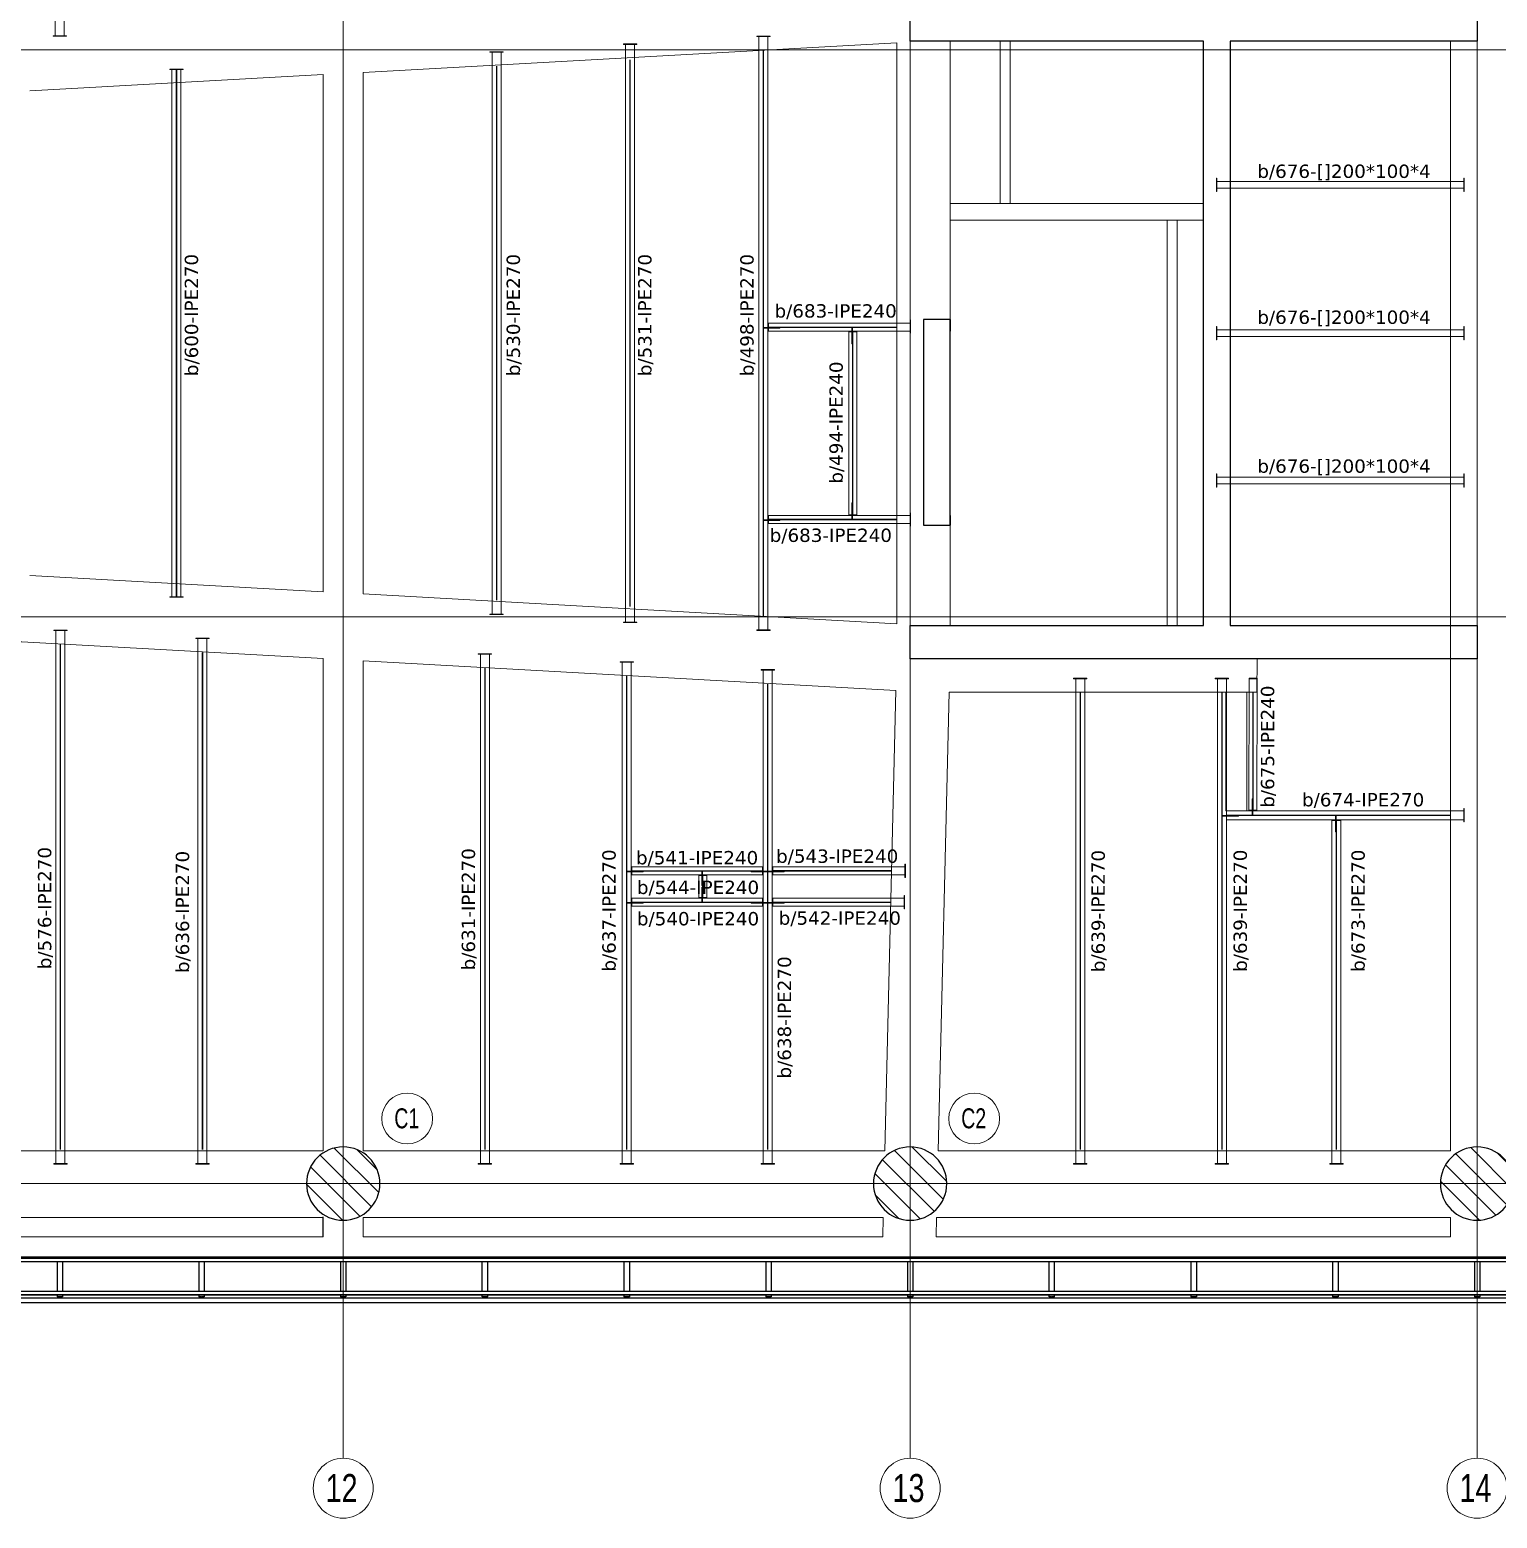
# Model space of a CAD drawing. Header units: millimetres. Extents: x -900 to 76112, y -21218 to 30031.
# Drawn here: x 41821 to 63822, y -5017 to 17300 of the extents above; entities that cross this region are included whole.
import ezdxf
from ezdxf.enums import TextEntityAlignment as Align

# ---------------------------------------------------------------- set-up
doc = ezdxf.new("R2010")
doc.units = ezdxf.units.MM
doc.linetypes.add('Grid Line', pattern=[3.33375, 1.905, -0.47625, 0.47625, -0.47625])
for name, color, linetype, lineweight in [('0-1', 7, 'Continuous', 5), ('A_ALMA', 255, 'Continuous', 5), ('E_B_PLACA-1', 10, 'Continuous', 25), ('E_B_PLACA-2', 254, 'Continuous', 25), ('E_COLUMNAS', 1, 'Continuous', 18), ('E_COLUMNAS-3', 1, 'Continuous', 35), ('E_COLUMNAS-4', 1, 'Continuous', 25), ('E_EJES', 8, 'Continuous', 9), ('E_EJES-1', 8, 'Grid Line', 9), ('E_MUROS-1', 2, 'Continuous', 25), ('E_TEXTO', 3, 'Continuous', 9), ('E_VIGAS', 5, 'Continuous', 9), ('E_VIGAS-1', 5, 'Continuous', 25), ('E_VIGAS-2', 10, 'Continuous', 25), ('E_VIGAS-3', 5, 'Continuous', 25), ('I-WALL-1', 2, 'Continuous', 18), ('P-PLATINA', 6, 'Continuous', 15), ('S-STRS', 31, 'Continuous', 9), ('VIGAS_HCB', 253, 'Continuous', 15)]:
    doc.layers.add(name, color=color, linetype=linetype, lineweight=lineweight)
doc.styles.add('Arial Narrow', font='', dxfattribs={"width": 0.85, "height": 0.3})
doc.styles.add('Swis721 LtCn BT', font='swisscl.ttf', dxfattribs={"height": 0.42})
doc.styles.add('VERDANA', font='verdana.ttf')
doc.styles.get('Arial Narrow').set_extended_font_data('Arial Narrow')

# ---------------------------------------------------------------- blocks, each defined once
blk = doc.blocks.new('EST_SFM_VIGA-METALICA-SECCION-C - EST_SFM_VIGA-METALICA-UPN100-1527742-_58_00m_N_E_-NIVEL-15 DOC')
at = {"layer": 'E_VIGAS-2'}
for p, q in [((34.044, 0.018), (-34.827, 0.018)), ((-34.827, -0.032), (34.044, -0.032))]:
    blk.add_line(p, q, dxfattribs=at)
blk = doc.blocks.new('EST_SFM_VIGA-METALICA-SECCION-C - EST_SFM_VIGA-METALICA-UPN100-1527772-_58_00m_N_E_-NIVEL-15 DOC')
at = {"layer": 'E_VIGAS-2'}
for p, q in [((34.942, 0.032), (-34.929, 0.032)), ((-34.929, -0.018), (34.942, -0.018))]:
    blk.add_line(p, q, dxfattribs=at)
blk = doc.blocks.new('EST_SFM_VIGA-METALICA-SECCION-C - EST_SFM_VIGA-METALICA-UPN160-1579051-_58_00m_N_E_-NIVEL-15 DOC')
at = {"layer": 'E_VIGAS-1'}
for p, q in [((30.107, 0.047), (-30.264, 0.047)), ((-30.269, -0.018), (30.113, -0.018))]:
    blk.add_line(p, q, dxfattribs=at)
blk = doc.blocks.new('DCTIB_CNI_EST_MOD-1A-FAC_0001_rvt-1-_58_00m_N_E_-NIVEL-15 DOC')
at = {"layer": 'E_B_PLACA-1'}
for p, q in [((-74.597, 139.545), (-5.727, 139.545)), ((-5.177, 138.995), (-75.147, 138.995))]:
    blk.add_line(p, q, dxfattribs=at)
at = {"layer": 'E_B_PLACA-2'}
for p, q in [((-5.727, 139.545), (-74.597, 139.545)), ((-75.147, 138.995), (-5.177, 138.995))]:
    blk.add_line(p, q, dxfattribs=at)
at = {"layer": 'E_VIGAS-1'}
for p, q in [((-35.953, 139.567), (-35.871, 139.567)), ((-35.953, 139.567), (-35.953, 139.545)), ((-35.953, 139.495), (-35.953, 139.045)), ((-35.871, 139.567), (-35.871, 139.545)), ((-35.871, 139.495), (-35.871, 139.045)), ((-33.828, 139.567), (-33.746, 139.567)), ((-33.828, 139.567), (-33.828, 139.545)), ((-33.828, 139.495), (-33.828, 139.045)), ((-33.746, 139.567), (-33.746, 139.545)), ((-33.746, 139.495), (-33.746, 139.045)), ((-31.703, 139.567), (-31.621, 139.567)), ((-31.703, 139.567), (-31.703, 139.545)), ((-31.703, 139.495), (-31.703, 139.045)), ((-31.621, 139.567), (-31.621, 139.545)), ((-31.621, 139.495), (-31.621, 139.045)), ((-29.578, 139.567), (-29.496, 139.567)), ((-29.578, 139.545), (-29.578, 139.567)), ((-29.578, 139.045), (-29.578, 139.495)), ((-29.496, 139.545), (-29.496, 139.567)), ((-29.496, 139.045), (-29.496, 139.495)), ((-27.454, 139.567), (-27.372, 139.567)), ((-27.454, 139.567), (-27.454, 139.545)), ((-27.454, 139.495), (-27.454, 139.045)), ((-27.372, 139.567), (-27.372, 139.545)), ((-27.372, 139.495), (-27.372, 139.045)), ((-25.328, 139.567), (-25.246, 139.567)), ((-25.328, 139.567), (-25.328, 139.545)), ((-25.328, 139.495), (-25.328, 139.045)), ((-25.246, 139.567), (-25.246, 139.545)), ((-25.246, 139.495), (-25.246, 139.045)), ((-23.203, 139.567), (-23.121, 139.567)), ((-23.203, 139.567), (-23.203, 139.545)), ((-23.203, 139.495), (-23.203, 139.045)), ((-23.121, 139.567), (-23.121, 139.545)), ((-23.121, 139.495), (-23.121, 139.045)), ((-21.078, 139.567), (-20.996, 139.567)), ((-21.078, 139.545), (-21.078, 139.567)), ((-21.078, 139.045), (-21.078, 139.495)), ((-20.996, 139.545), (-20.996, 139.567)), ((-20.996, 139.045), (-20.996, 139.495)), ((-18.953, 139.567), (-18.871, 139.567)), ((-18.953, 139.567), (-18.953, 139.545)), ((-18.953, 139.495), (-18.953, 139.045)), ((-18.871, 139.567), (-18.871, 139.545)), ((-18.871, 139.495), (-18.871, 139.045)), ((-16.828, 139.567), (-16.746, 139.567)), ((-16.828, 139.567), (-16.828, 139.545)), ((-16.828, 139.495), (-16.828, 139.045)), ((-16.746, 139.567), (-16.746, 139.545)), ((-16.746, 139.495), (-16.746, 139.045)), ((-14.703, 139.567), (-14.621, 139.567)), ((-14.703, 139.567), (-14.703, 139.545)), ((-14.703, 139.495), (-14.703, 139.045)), ((-14.621, 139.567), (-14.621, 139.545)), ((-14.621, 139.495), (-14.621, 139.045)), ((-35.953, 138.995), (-35.953, 138.967)), ((-35.953, 138.967), (-35.871, 138.967)), ((-35.953, 138.966), (-35.953, 138.967)), ((-35.925, 138.966), (-35.953, 138.966)), ((-35.915, 138.961), (-35.915, 138.966)), ((-35.915, 138.947), (-35.915, 138.961)), ((-35.91, 138.966), (-35.91, 138.961)), ((-35.91, 138.961), (-35.91, 138.947)), ((-35.871, 138.966), (-35.899, 138.966)), ((-35.871, 138.995), (-35.871, 138.967)), ((-35.871, 138.967), (-35.871, 138.966)), ((-33.828, 138.995), (-33.828, 138.967)), ((-33.828, 138.967), (-33.746, 138.967)), ((-33.828, 138.966), (-33.828, 138.967)), ((-33.8, 138.966), (-33.828, 138.966)), ((-33.79, 138.961), (-33.79, 138.966)), ((-33.79, 138.947), (-33.79, 138.961)), ((-33.785, 138.966), (-33.785, 138.961)), ((-33.785, 138.961), (-33.785, 138.947)), ((-33.746, 138.966), (-33.774, 138.966)), ((-33.746, 138.995), (-33.746, 138.967)), ((-33.746, 138.967), (-33.746, 138.966)), ((-31.703, 138.995), (-31.703, 138.967)), ((-31.703, 138.967), (-31.621, 138.967)), ((-31.703, 138.966), (-31.703, 138.967)), ((-31.675, 138.966), (-31.703, 138.966)), ((-31.664, 138.961), (-31.664, 138.966)), ((-31.664, 138.947), (-31.664, 138.961)), ((-31.659, 138.966), (-31.659, 138.961)), ((-31.659, 138.961), (-31.659, 138.947)), ((-31.621, 138.966), (-31.649, 138.966)), ((-31.621, 138.995), (-31.621, 138.967)), ((-31.621, 138.967), (-31.621, 138.966)), ((-29.578, 138.967), (-29.578, 138.995)), ((-29.578, 138.966), (-29.578, 138.967)), ((-29.578, 138.967), (-29.496, 138.967)), ((-29.55, 138.966), (-29.578, 138.966)), ((-29.54, 138.961), (-29.54, 138.966)), ((-29.54, 138.947), (-29.54, 138.961)), ((-29.535, 138.966), (-29.535, 138.961)), ((-29.535, 138.961), (-29.535, 138.947)), ((-29.496, 138.966), (-29.524, 138.966)), ((-29.496, 138.967), (-29.496, 138.995)), ((-29.496, 138.967), (-29.496, 138.966)), ((-27.454, 138.995), (-27.454, 138.967)), ((-27.454, 138.967), (-27.372, 138.967)), ((-27.454, 138.966), (-27.454, 138.967)), ((-27.426, 138.966), (-27.454, 138.966)), ((-27.415, 138.961), (-27.415, 138.966)), ((-27.415, 138.947), (-27.415, 138.961)), ((-27.41, 138.966), (-27.41, 138.961)), ((-27.41, 138.961), (-27.41, 138.947)), ((-27.372, 138.966), (-27.399, 138.966)), ((-27.372, 138.995), (-27.372, 138.967)), ((-27.372, 138.967), (-27.372, 138.966)), ((-25.328, 138.995), (-25.328, 138.967)), ((-25.328, 138.967), (-25.246, 138.967)), ((-25.328, 138.966), (-25.328, 138.967)), ((-25.3, 138.966), (-25.328, 138.966)), ((-25.29, 138.961), (-25.29, 138.966)), ((-25.29, 138.947), (-25.29, 138.961)), ((-25.285, 138.966), (-25.285, 138.961)), ((-25.285, 138.961), (-25.285, 138.947)), ((-25.246, 138.966), (-25.274, 138.966)), ((-25.246, 138.995), (-25.246, 138.967)), ((-25.246, 138.967), (-25.246, 138.966)), ((-23.203, 138.995), (-23.203, 138.967)), ((-23.203, 138.967), (-23.121, 138.967)), ((-23.203, 138.966), (-23.203, 138.967)), ((-23.175, 138.966), (-23.203, 138.966)), ((-23.164, 138.961), (-23.164, 138.966)), ((-23.164, 138.947), (-23.164, 138.961)), ((-23.159, 138.966), (-23.159, 138.961)), ((-23.159, 138.961), (-23.159, 138.947)), ((-23.121, 138.966), (-23.149, 138.966)), ((-23.121, 138.995), (-23.121, 138.967)), ((-23.121, 138.967), (-23.121, 138.966)), ((-21.078, 138.967), (-21.078, 138.995)), ((-21.078, 138.966), (-21.078, 138.967)), ((-21.078, 138.967), (-20.996, 138.967)), ((-21.05, 138.966), (-21.078, 138.966)), ((-21.04, 138.961), (-21.04, 138.966)), ((-21.04, 138.947), (-21.04, 138.961)), ((-21.035, 138.966), (-21.035, 138.961)), ((-21.035, 138.961), (-21.035, 138.947)), ((-20.996, 138.966), (-21.024, 138.966)), ((-20.996, 138.967), (-20.996, 138.995)), ((-20.996, 138.967), (-20.996, 138.966)), ((-18.953, 138.995), (-18.953, 138.967)), ((-18.953, 138.967), (-18.871, 138.967)), ((-18.953, 138.966), (-18.953, 138.967)), ((-18.925, 138.966), (-18.953, 138.966)), ((-18.915, 138.961), (-18.915, 138.966)), ((-18.915, 138.947), (-18.915, 138.961)), ((-18.91, 138.966), (-18.91, 138.961)), ((-18.91, 138.961), (-18.91, 138.947)), ((-18.871, 138.966), (-18.899, 138.966)), ((-18.871, 138.995), (-18.871, 138.967)), ((-18.871, 138.967), (-18.871, 138.966)), ((-16.828, 138.995), (-16.828, 138.967)), ((-16.828, 138.967), (-16.746, 138.967)), ((-16.828, 138.966), (-16.828, 138.967)), ((-16.8, 138.966), (-16.828, 138.966)), ((-16.79, 138.961), (-16.79, 138.966)), ((-16.79, 138.947), (-16.79, 138.961)), ((-16.785, 138.966), (-16.785, 138.961)), ((-16.785, 138.961), (-16.785, 138.947)), ((-16.746, 138.966), (-16.774, 138.966)), ((-16.746, 138.995), (-16.746, 138.967)), ((-16.746, 138.967), (-16.746, 138.966)), ((-14.703, 138.995), (-14.703, 138.967)), ((-14.621, 138.967), (-14.703, 138.967)), ((-14.703, 138.967), (-14.621, 138.967)), ((-14.703, 138.966), (-14.703, 138.967)), ((-14.675, 138.966), (-14.703, 138.966)), ((-14.665, 138.961), (-14.665, 138.966)), ((-14.665, 138.947), (-14.665, 138.961)), ((-14.66, 138.966), (-14.66, 138.961)), ((-14.66, 138.961), (-14.66, 138.947)), ((-14.621, 138.966), (-14.649, 138.966)), ((-14.621, 138.995), (-14.621, 138.967)), ((-14.621, 138.967), (-14.621, 138.966))]:
    blk.add_line(p, q, dxfattribs=at)
for points, knots in [([(-35.915, 138.961), (-35.915, 138.962), (-35.915, 138.963), (-35.917, 138.965), (-35.918, 138.965), (-35.92, 138.966), (-35.921, 138.966), (-35.922, 138.966), (-35.924, 138.966), (-35.925, 138.966)], [0, 0, 0, 0, 0.285714, 0.428571, 0.571429, 0.678571, 0.732143, 0.785714, 1, 1, 1, 1]), ([(-35.925, 138.966), (-35.924, 138.966), (-35.923, 138.966), (-35.92, 138.966), (-35.918, 138.965), (-35.916, 138.964), (-35.915, 138.963), (-35.915, 138.962), (-35.915, 138.961)], [0, 0, 0, 0, 0.142857, 0.285714, 0.428571, 0.571429, 0.785714, 1, 1, 1, 1]), ([(-35.91, 138.961), (-35.91, 138.962), (-35.909, 138.963), (-35.908, 138.965), (-35.906, 138.965), (-35.905, 138.966), (-35.904, 138.966), (-35.902, 138.966), (-35.9, 138.966), (-35.899, 138.966)], [0, 0, 0, 0, 0.285714, 0.428571, 0.571429, 0.678571, 0.732143, 0.785714, 1, 1, 1, 1]), ([(-35.899, 138.966), (-35.9, 138.966), (-35.901, 138.966), (-35.904, 138.966), (-35.906, 138.965), (-35.908, 138.964), (-35.909, 138.963), (-35.91, 138.962), (-35.91, 138.961)], [0, 0, 0, 0, 0.142857, 0.285714, 0.428571, 0.571429, 0.785714, 1, 1, 1, 1]), ([(-33.79, 138.961), (-33.79, 138.962), (-33.79, 138.963), (-33.792, 138.965), (-33.793, 138.965), (-33.795, 138.966), (-33.796, 138.966), (-33.797, 138.966), (-33.799, 138.966), (-33.8, 138.966)], [0, 0, 0, 0, 0.285714, 0.428571, 0.571429, 0.678571, 0.732143, 0.785714, 1, 1, 1, 1]), ([(-33.8, 138.966), (-33.799, 138.966), (-33.798, 138.966), (-33.795, 138.966), (-33.793, 138.965), (-33.791, 138.964), (-33.79, 138.963), (-33.79, 138.962), (-33.79, 138.961)], [0, 0, 0, 0, 0.142857, 0.285714, 0.428571, 0.571429, 0.785714, 1, 1, 1, 1]), ([(-33.785, 138.961), (-33.785, 138.962), (-33.784, 138.963), (-33.783, 138.965), (-33.781, 138.965), (-33.78, 138.966), (-33.779, 138.966), (-33.777, 138.966), (-33.775, 138.966), (-33.774, 138.966)], [0, 0, 0, 0, 0.285714, 0.428571, 0.571429, 0.678571, 0.732143, 0.785714, 1, 1, 1, 1]), ([(-33.774, 138.966), (-33.775, 138.966), (-33.776, 138.966), (-33.779, 138.966), (-33.781, 138.965), (-33.783, 138.964), (-33.784, 138.963), (-33.785, 138.962), (-33.785, 138.961)], [0, 0, 0, 0, 0.142857, 0.285714, 0.428571, 0.571429, 0.785714, 1, 1, 1, 1]), ([(-31.664, 138.961), (-31.664, 138.962), (-31.665, 138.963), (-31.666, 138.965), (-31.668, 138.965), (-31.669, 138.966), (-31.67, 138.966), (-31.672, 138.966), (-31.674, 138.966), (-31.675, 138.966)], [0, 0, 0, 0, 0.285714, 0.428571, 0.571429, 0.678571, 0.732143, 0.785714, 1, 1, 1, 1]), ([(-31.675, 138.966), (-31.674, 138.966), (-31.673, 138.966), (-31.67, 138.966), (-31.668, 138.965), (-31.666, 138.964), (-31.665, 138.963), (-31.664, 138.962), (-31.664, 138.961)], [0, 0, 0, 0, 0.142857, 0.285714, 0.428571, 0.571429, 0.785714, 1, 1, 1, 1]), ([(-31.659, 138.961), (-31.659, 138.962), (-31.659, 138.963), (-31.657, 138.965), (-31.656, 138.965), (-31.654, 138.966), (-31.653, 138.966), (-31.652, 138.966), (-31.65, 138.966), (-31.649, 138.966)], [0, 0, 0, 0, 0.285714, 0.428571, 0.571429, 0.678571, 0.732143, 0.785714, 1, 1, 1, 1]), ([(-31.649, 138.966), (-31.65, 138.966), (-31.651, 138.966), (-31.654, 138.966), (-31.656, 138.965), (-31.658, 138.964), (-31.659, 138.963), (-31.659, 138.962), (-31.659, 138.961)], [0, 0, 0, 0, 0.142857, 0.285714, 0.428571, 0.571429, 0.785714, 1, 1, 1, 1]), ([(-29.55, 138.966), (-29.549, 138.966), (-29.548, 138.966), (-29.545, 138.966), (-29.543, 138.965), (-29.541, 138.964), (-29.54, 138.963), (-29.54, 138.962), (-29.54, 138.961)], [0, 0, 0, 0, 0.142857, 0.285714, 0.428571, 0.571429, 0.785714, 1, 1, 1, 1]), ([(-29.54, 138.961), (-29.54, 138.962), (-29.54, 138.963), (-29.542, 138.965), (-29.543, 138.965), (-29.545, 138.966), (-29.546, 138.966), (-29.547, 138.966), (-29.549, 138.966), (-29.55, 138.966)], [0, 0, 0, 0, 0.285714, 0.428571, 0.571429, 0.678571, 0.732143, 0.785714, 1, 1, 1, 1]), ([(-29.524, 138.966), (-29.525, 138.966), (-29.526, 138.966), (-29.529, 138.966), (-29.531, 138.965), (-29.533, 138.964), (-29.534, 138.963), (-29.535, 138.962), (-29.535, 138.961)], [0, 0, 0, 0, 0.142857, 0.285714, 0.428571, 0.571429, 0.785714, 1, 1, 1, 1]), ([(-29.535, 138.961), (-29.535, 138.962), (-29.534, 138.963), (-29.533, 138.965), (-29.531, 138.965), (-29.53, 138.966), (-29.529, 138.966), (-29.527, 138.966), (-29.525, 138.966), (-29.524, 138.966)], [0, 0, 0, 0, 0.285714, 0.428571, 0.571429, 0.678571, 0.732143, 0.785714, 1, 1, 1, 1]), ([(-27.415, 138.961), (-27.415, 138.962), (-27.415, 138.963), (-27.417, 138.965), (-27.419, 138.965), (-27.42, 138.966), (-27.421, 138.966), (-27.423, 138.966), (-27.424, 138.966), (-27.426, 138.966)], [0, 0, 0, 0, 0.285714, 0.428571, 0.571429, 0.678571, 0.732143, 0.785714, 1, 1, 1, 1]), ([(-27.426, 138.966), (-27.425, 138.966), (-27.423, 138.966), (-27.421, 138.966), (-27.419, 138.965), (-27.417, 138.964), (-27.415, 138.963), (-27.415, 138.962), (-27.415, 138.961)], [0, 0, 0, 0, 0.142857, 0.285714, 0.428571, 0.571429, 0.785714, 1, 1, 1, 1]), ([(-27.41, 138.961), (-27.41, 138.962), (-27.41, 138.963), (-27.408, 138.965), (-27.407, 138.965), (-27.405, 138.966), (-27.404, 138.966), (-27.402, 138.966), (-27.401, 138.966), (-27.399, 138.966)], [0, 0, 0, 0, 0.285714, 0.428571, 0.571429, 0.678571, 0.732143, 0.785714, 1, 1, 1, 1]), ([(-27.399, 138.966), (-27.4, 138.966), (-27.402, 138.966), (-27.404, 138.966), (-27.406, 138.965), (-27.408, 138.964), (-27.41, 138.963), (-27.41, 138.962), (-27.41, 138.961)], [0, 0, 0, 0, 0.142857, 0.285714, 0.428571, 0.571429, 0.785714, 1, 1, 1, 1]), ([(-25.29, 138.961), (-25.29, 138.962), (-25.29, 138.963), (-25.292, 138.965), (-25.293, 138.965), (-25.295, 138.966), (-25.296, 138.966), (-25.297, 138.966), (-25.299, 138.966), (-25.3, 138.966)], [0, 0, 0, 0, 0.285714, 0.428571, 0.571429, 0.678571, 0.732143, 0.785714, 1, 1, 1, 1]), ([(-25.3, 138.966), (-25.299, 138.966), (-25.298, 138.966), (-25.295, 138.966), (-25.293, 138.965), (-25.291, 138.964), (-25.29, 138.963), (-25.29, 138.962), (-25.29, 138.961)], [0, 0, 0, 0, 0.142857, 0.285714, 0.428571, 0.571429, 0.785714, 1, 1, 1, 1]), ([(-25.285, 138.961), (-25.285, 138.962), (-25.284, 138.963), (-25.283, 138.965), (-25.281, 138.965), (-25.28, 138.966), (-25.279, 138.966), (-25.277, 138.966), (-25.275, 138.966), (-25.274, 138.966)], [0, 0, 0, 0, 0.285714, 0.428571, 0.571429, 0.678571, 0.732143, 0.785714, 1, 1, 1, 1]), ([(-25.274, 138.966), (-25.275, 138.966), (-25.276, 138.966), (-25.279, 138.966), (-25.281, 138.965), (-25.283, 138.964), (-25.284, 138.963), (-25.285, 138.962), (-25.285, 138.961)], [0, 0, 0, 0, 0.142857, 0.285714, 0.428571, 0.571429, 0.785714, 1, 1, 1, 1]), ([(-23.164, 138.961), (-23.164, 138.962), (-23.165, 138.963), (-23.166, 138.965), (-23.168, 138.965), (-23.169, 138.966), (-23.17, 138.966), (-23.172, 138.966), (-23.174, 138.966), (-23.175, 138.966)], [0, 0, 0, 0, 0.285714, 0.428571, 0.571429, 0.678571, 0.732143, 0.785714, 1, 1, 1, 1]), ([(-23.175, 138.966), (-23.174, 138.966), (-23.173, 138.966), (-23.17, 138.966), (-23.168, 138.965), (-23.166, 138.964), (-23.165, 138.963), (-23.164, 138.962), (-23.164, 138.961)], [0, 0, 0, 0, 0.142857, 0.285714, 0.428571, 0.571429, 0.785714, 1, 1, 1, 1]), ([(-23.159, 138.961), (-23.159, 138.962), (-23.159, 138.963), (-23.157, 138.965), (-23.156, 138.965), (-23.154, 138.966), (-23.153, 138.966), (-23.152, 138.966), (-23.15, 138.966), (-23.149, 138.966)], [0, 0, 0, 0, 0.285714, 0.428571, 0.571429, 0.678571, 0.732143, 0.785714, 1, 1, 1, 1]), ([(-23.149, 138.966), (-23.15, 138.966), (-23.151, 138.966), (-23.154, 138.966), (-23.156, 138.965), (-23.158, 138.964), (-23.159, 138.963), (-23.159, 138.962), (-23.159, 138.961)], [0, 0, 0, 0, 0.142857, 0.285714, 0.428571, 0.571429, 0.785714, 1, 1, 1, 1]), ([(-21.05, 138.966), (-21.049, 138.966), (-21.048, 138.966), (-21.045, 138.966), (-21.043, 138.965), (-21.041, 138.964), (-21.04, 138.963), (-21.04, 138.962), (-21.04, 138.961)], [0, 0, 0, 0, 0.142857, 0.285714, 0.428571, 0.571429, 0.785714, 1, 1, 1, 1]), ([(-21.04, 138.961), (-21.04, 138.962), (-21.04, 138.963), (-21.042, 138.965), (-21.043, 138.965), (-21.045, 138.966), (-21.046, 138.966), (-21.047, 138.966), (-21.049, 138.966), (-21.05, 138.966)], [0, 0, 0, 0, 0.285714, 0.428571, 0.571429, 0.678571, 0.732143, 0.785714, 1, 1, 1, 1]), ([(-21.024, 138.966), (-21.025, 138.966), (-21.026, 138.966), (-21.029, 138.966), (-21.031, 138.965), (-21.033, 138.964), (-21.034, 138.963), (-21.035, 138.962), (-21.035, 138.961)], [0, 0, 0, 0, 0.142857, 0.285714, 0.428571, 0.571429, 0.785714, 1, 1, 1, 1]), ([(-21.035, 138.961), (-21.035, 138.962), (-21.034, 138.963), (-21.033, 138.965), (-21.031, 138.965), (-21.03, 138.966), (-21.029, 138.966), (-21.027, 138.966), (-21.025, 138.966), (-21.024, 138.966)], [0, 0, 0, 0, 0.285714, 0.428571, 0.571429, 0.678571, 0.732143, 0.785714, 1, 1, 1, 1]), ([(-18.915, 138.961), (-18.915, 138.962), (-18.915, 138.963), (-18.917, 138.965), (-18.918, 138.965), (-18.92, 138.966), (-18.921, 138.966), (-18.922, 138.966), (-18.924, 138.966), (-18.925, 138.966)], [0, 0, 0, 0, 0.285714, 0.428571, 0.571429, 0.678571, 0.732143, 0.785714, 1, 1, 1, 1]), ([(-18.925, 138.966), (-18.924, 138.966), (-18.923, 138.966), (-18.92, 138.966), (-18.918, 138.965), (-18.916, 138.964), (-18.915, 138.963), (-18.915, 138.962), (-18.915, 138.961)], [0, 0, 0, 0, 0.142857, 0.285714, 0.428571, 0.571429, 0.785714, 1, 1, 1, 1]), ([(-18.91, 138.961), (-18.91, 138.962), (-18.909, 138.963), (-18.908, 138.965), (-18.906, 138.965), (-18.905, 138.966), (-18.904, 138.966), (-18.902, 138.966), (-18.9, 138.966), (-18.899, 138.966)], [0, 0, 0, 0, 0.285714, 0.428571, 0.571429, 0.678571, 0.732143, 0.785714, 1, 1, 1, 1]), ([(-18.899, 138.966), (-18.9, 138.966), (-18.901, 138.966), (-18.904, 138.966), (-18.906, 138.965), (-18.908, 138.964), (-18.909, 138.963), (-18.91, 138.962), (-18.91, 138.961)], [0, 0, 0, 0, 0.142857, 0.285714, 0.428571, 0.571429, 0.785714, 1, 1, 1, 1]), ([(-16.79, 138.961), (-16.79, 138.962), (-16.79, 138.963), (-16.792, 138.965), (-16.793, 138.965), (-16.795, 138.966), (-16.796, 138.966), (-16.797, 138.966), (-16.799, 138.966), (-16.8, 138.966)], [0, 0, 0, 0, 0.285714, 0.428571, 0.571429, 0.678571, 0.732143, 0.785714, 1, 1, 1, 1]), ([(-16.8, 138.966), (-16.799, 138.966), (-16.798, 138.966), (-16.795, 138.966), (-16.793, 138.965), (-16.791, 138.964), (-16.79, 138.963), (-16.79, 138.962), (-16.79, 138.961)], [0, 0, 0, 0, 0.142857, 0.285714, 0.428571, 0.571429, 0.785714, 1, 1, 1, 1]), ([(-16.785, 138.961), (-16.785, 138.962), (-16.784, 138.963), (-16.783, 138.965), (-16.781, 138.965), (-16.78, 138.966), (-16.779, 138.966), (-16.777, 138.966), (-16.775, 138.966), (-16.774, 138.966)], [0, 0, 0, 0, 0.285714, 0.428571, 0.571429, 0.678571, 0.732143, 0.785714, 1, 1, 1, 1]), ([(-16.774, 138.966), (-16.775, 138.966), (-16.776, 138.966), (-16.779, 138.966), (-16.781, 138.965), (-16.783, 138.964), (-16.784, 138.963), (-16.785, 138.962), (-16.785, 138.961)], [0, 0, 0, 0, 0.142857, 0.285714, 0.428571, 0.571429, 0.785714, 1, 1, 1, 1]), ([(-14.665, 138.961), (-14.665, 138.962), (-14.665, 138.963), (-14.667, 138.965), (-14.668, 138.965), (-14.67, 138.966), (-14.671, 138.966), (-14.672, 138.966), (-14.674, 138.966), (-14.675, 138.966)], [0, 0, 0, 0, 0.285714, 0.428571, 0.571429, 0.678571, 0.732143, 0.785714, 1, 1, 1, 1]), ([(-14.675, 138.966), (-14.674, 138.966), (-14.673, 138.966), (-14.67, 138.966), (-14.668, 138.965), (-14.666, 138.964), (-14.665, 138.963), (-14.665, 138.962), (-14.665, 138.961)], [0, 0, 0, 0, 0.142857, 0.285714, 0.428571, 0.571429, 0.785714, 1, 1, 1, 1]), ([(-14.66, 138.961), (-14.66, 138.962), (-14.659, 138.963), (-14.658, 138.965), (-14.656, 138.965), (-14.655, 138.966), (-14.654, 138.966), (-14.652, 138.966), (-14.65, 138.966), (-14.649, 138.966)], [0, 0, 0, 0, 0.285714, 0.428571, 0.571429, 0.678571, 0.732143, 0.785714, 1, 1, 1, 1]), ([(-14.649, 138.966), (-14.65, 138.966), (-14.651, 138.966), (-14.654, 138.966), (-14.656, 138.965), (-14.658, 138.964), (-14.659, 138.963), (-14.66, 138.962), (-14.66, 138.961)], [0, 0, 0, 0, 0.142857, 0.285714, 0.428571, 0.571429, 0.785714, 1, 1, 1, 1])]:
    blk.add_open_spline(points, degree=3, knots=knots, dxfattribs=at)
for name, p in [('EST_SFM_VIGA-METALICA-SECCION-C - EST_SFM_VIGA-METALICA-UPN100-1527742-_58_00m_N_E_-NIVEL-15 DOC', (-39.77, 139.527)), ('EST_SFM_VIGA-METALICA-SECCION-C - EST_SFM_VIGA-METALICA-UPN100-1527772-_58_00m_N_E_-NIVEL-15 DOC', (-40.169, 139.013)), ('EST_SFM_VIGA-METALICA-SECCION-C - EST_SFM_VIGA-METALICA-UPN160-1579051-_58_00m_N_E_-NIVEL-15 DOC', (-40.084, 138.9))]:
    blk.add_blockref(name, p, dxfattribs=at)
blk = doc.blocks.new('EST_SCM_COLUMNA-SECCION-CIRCULAR - EST_SCM_COLUMNA-CONCRETO-CIRCULAR_Ø_110cm-V14-_58_00m_N_E_-NIVEL-15 DOC')
at = {"layer": 'E_COLUMNAS'}
h = blk.add_hatch(dxfattribs=at)
h.set_pattern_fill('FP_11', color=256, style=0, pattern_type=2)
h.set_pattern_definition([(135, (31.662, -140.662), (-0.15909903, -0.15909903), [])])
h.paths.add_polyline_path([(0.041, -0.548), (0.122, -0.536), (0.201, -0.512), (0.275, -0.476), (0.343, -0.43), (0.403, -0.374), (0.454, -0.31), (0.496, -0.239), (0.526, -0.162), (0.544, -0.082), (0.55, 0), (0.544, 0.082), (0.526, 0.162), (0.496, 0.239), (0.454, 0.31), (0.403, 0.374), (0.343, 0.43), (0.275, 0.476), (0.201, 0.512), (0.122, 0.536), (0.041, 0.548), (-0.041, 0.548), (-0.122, 0.536), (-0.201, 0.512), (-0.275, 0.476), (-0.343, 0.43), (-0.403, 0.374), (-0.454, 0.31), (-0.496, 0.239), (-0.526, 0.162), (-0.544, 0.082), (-0.55, 0), (-0.544, -0.082), (-0.526, -0.162), (-0.496, -0.239), (-0.454, -0.31), (-0.403, -0.374), (-0.343, -0.43), (-0.275, -0.476), (-0.201, -0.512), (-0.122, -0.536), (-0.041, -0.548)])
at = {"layer": 'E_COLUMNAS-4'}
for start, end in [(360, 180), (180, 360)]:
    blk.add_arc((0, 0), 0.55, start, end, dxfattribs=at)
blk = doc.blocks.new('EST_SCM_COLUMNA-SECCION-CIRCULAR - EST_SCM_COLUMNA-CONCRETO-CIRCULAR_Ø_110cm-V15-_58_00m_N_E_-NIVEL-15 DOC')
at = {"layer": 'E_COLUMNAS'}
h = blk.add_hatch(dxfattribs=at)
h.set_pattern_fill('FP_12', color=256, style=0, pattern_type=2)
h.set_pattern_definition([(135, (23.162, -140.662), (-0.15909903, -0.15909903), [])])
h.paths.add_polyline_path([(0.041, -0.548), (0.122, -0.536), (0.201, -0.512), (0.275, -0.476), (0.343, -0.43), (0.403, -0.374), (0.454, -0.31), (0.496, -0.239), (0.526, -0.162), (0.544, -0.082), (0.55, 0), (0.544, 0.082), (0.526, 0.162), (0.496, 0.239), (0.454, 0.31), (0.403, 0.374), (0.343, 0.43), (0.275, 0.476), (0.201, 0.512), (0.122, 0.536), (0.041, 0.548), (-0.041, 0.548), (-0.122, 0.536), (-0.201, 0.512), (-0.275, 0.476), (-0.343, 0.43), (-0.403, 0.374), (-0.454, 0.31), (-0.496, 0.239), (-0.526, 0.162), (-0.544, 0.082), (-0.55, 0), (-0.544, -0.082), (-0.526, -0.162), (-0.496, -0.239), (-0.454, -0.31), (-0.403, -0.374), (-0.343, -0.43), (-0.275, -0.476), (-0.201, -0.512), (-0.122, -0.536), (-0.041, -0.548)])
at = {"layer": 'E_COLUMNAS-4'}
for start, end in [(360, 180), (180, 360)]:
    blk.add_arc((0, 0), 0.55, start, end, dxfattribs=at)
blk = doc.blocks.new('EST_SCM_COLUMNA-SECCION-CIRCULAR - EST_SCM_COLUMNA-CONCRETO-CIRCULAR_Ø_110cm-V16-_58_00m_N_E_-NIVEL-15 DOC')
at = {"layer": 'E_COLUMNAS'}
h = blk.add_hatch(dxfattribs=at)
h.set_pattern_fill('FP_13', color=256, style=0, pattern_type=2)
h.set_pattern_definition([(135, (14.662, -140.662), (-0.15909903, -0.15909903), [])])
h.paths.add_polyline_path([(0.041, -0.548), (0.122, -0.536), (0.201, -0.512), (0.275, -0.476), (0.343, -0.43), (0.403, -0.374), (0.454, -0.31), (0.496, -0.239), (0.526, -0.162), (0.544, -0.082), (0.55, 0), (0.544, 0.082), (0.526, 0.162), (0.496, 0.239), (0.454, 0.31), (0.403, 0.374), (0.343, 0.43), (0.275, 0.476), (0.201, 0.512), (0.122, 0.536), (0.041, 0.548), (-0.041, 0.548), (-0.122, 0.536), (-0.201, 0.512), (-0.275, 0.476), (-0.343, 0.43), (-0.403, 0.374), (-0.454, 0.31), (-0.496, 0.239), (-0.526, 0.162), (-0.544, 0.082), (-0.55, 0), (-0.544, -0.082), (-0.526, -0.162), (-0.496, -0.239), (-0.454, -0.31), (-0.403, -0.374), (-0.343, -0.43), (-0.275, -0.476), (-0.201, -0.512), (-0.122, -0.536), (-0.041, -0.548)])
at = {"layer": 'E_COLUMNAS-4'}
for start, end in [(360, 180), (180, 360)]:
    blk.add_arc((0, 0), 0.55, start, end, dxfattribs=at)
blk = doc.blocks.new('Grid - CNI_NOMBRE EJES-372759-_58_00m_N_E_-NIVEL-15 DOC')
at = {"layer": 'E_EJES'}
blk.add_circle((0, 0), 0.003, dxfattribs=at)
blk = doc.blocks.new('CNI_TAG COLUMNAS CONCRETO MARCA - CNI_COLUMNA CONCRETO-582370-_58_00m_N_E_-NIVEL-15 DOC')
at = {"layer": 'E_TEXTO'}
for start, end in [(360, 180), (180, 360)]:
    blk.add_arc((0.00026, -0.00015), 0.00254, start, end, dxfattribs=at)

msp = doc.modelspace()

# ---------------------------------------------------------------- linework, layer by layer
at = {"layer": 'A_ALMA'}
for p, q in [((52816.6, 8511.4), (52816.6, 16989.4)), ((52823.2, 8511.4), (52823.2, 16989.4)), ((48816.2, 8745.6), (48816.2, 16756)), ((48822.8, 8745.6), (48822.8, 16756)), ((50484.4, 16865.2), (50484.4, 16865.2)), ((50491, 16865.5), (50491, 16865.6)), ((50816.7, 8652.3), (50816.7, 16848.8)), ((50823.3, 8652.3), (50823.3, 16848.8)), ((44016.8, 8797.3), (44016.8, 16705.2)), ((44023.4, 8797.3), (44023.4, 16705.2)), ((52900.1, 12843.3), (54811, 12843.3)), ((52900.1, 12837.1), (54811, 12837.1)), ((54157, 10028.4), (54157, 12770.2)), ((54163.2, 10028.4), (54163.2, 12767.5)), ((52900.2, 9961.1), (54811, 9961.1)), ((52900.2, 9954.9), (54811, 9954.9)), ((50484.4, 8636.1), (50484.4, 8636.2)), ((50491, 8635.7), (50491, 8635.8)), ((42276.7, 510), (42276.7, 8082.9)), ((42283.3, 510), (42283.3, 8082.9)), ((44406.7, 510), (44406.7, 7963.9)), ((44413.3, 510), (44413.3, 7963.9)), ((48641.7, 510), (48641.7, 7727.3)), ((48648.3, 510), (48648.3, 7727.3)), ((50766.7, 510), (50766.7, 7608.6)), ((50773.3, 510), (50773.3, 7608.6)), ((52881.9, 510), (52881.9, 7490.4)), ((52888.5, 510), (52888.5, 7490.4)), ((60156.9, 5600.1), (60156.9, 7370)), ((60163.1, 5600.1), (60163.1, 7370)), ((57566.7, 510), (57566.7, 7360.2)), ((57573.3, 510), (57573.3, 7360.2)), ((59691.8, 509.9), (59691.8, 7360)), ((59698.4, 509.9), (59698.4, 7360)), ((59765.1, 5525.9), (63120, 5525.9)), ((59765.1, 5519.3), (63120, 5519.3)), ((61406.8, 510), (61406.8, 5442.3)), ((61413.4, 510), (61413.4, 5442.3)), ((50848.5, 4691.9), (52808.8, 4691.9)), ((52963.8, 4692.3), (54732.5, 4692.3)), ((50848.5, 4685.7), (52808.8, 4685.7)), ((51908.1, 4289.2), (51908.1, 4619.2)), ((51914.3, 4289.2), (51914.3, 4619.2)), ((52963.8, 4686.1), (54732.5, 4686.1)), ((50848.5, 4222.3), (52808.8, 4222.3)), ((50848.5, 4216.1), (52808.8, 4216.1)), ((52963.8, 4222.3), (54720.8, 4222.3)), ((52963.8, 4216.1), (54720.8, 4216.1))]:
    msp.add_line(p, q, dxfattribs=at)
at = {"layer": 'E_EJES-1'}
for p, q in [((46520.1, -4117.1), (46520.1, 29130.8)), ((55020.1, -4117.1), (55020.1, 29130.8)), ((63520.1, -4117.1), (63520.1, 29130.8)), ((0, 17000), (75212.1, 17000)), ((0, 8500), (75212.1, 8500)), ((0, 0), (75212.1, 0))]:
    msp.add_line(p, q, dxfattribs=at)
at = {"layer": 'E_MUROS-1'}
msp.add_lwpolyline([(63520.2, 17630.2), (63520.2, 17130.2), (59820.2, 17130.2), (59820.2, 8370.2), (63520.2, 8370.2), (63520.2, 7870.2), (55020.2, 7870.2), (55020.2, 8370.2), (59420.2, 8370.2), (59420.2, 17130.2), (55020.2, 17130.2), (55020.2, 17630.2)], close=True, dxfattribs=at)
msp.add_lwpolyline([(55620.3, 11830.2), (55620.3, 12956.7), (55220.3, 12956.7), (55220.3, 9872.6), (55620.3, 9872.6), (55620.3, 11830.2)], dxfattribs=at)
at = {"layer": 'E_VIGAS', "color": 30, "true_color": 0xf26722}
for p, q in [((59420.2, 14697.9), (55620.2, 14697.9)), ((59420.2, 14447.9), (55620.2, 14447.9)), ((58872.2, 14447.9), (58872, 8367.9)), ((59022.2, 14447.9), (59022, 8367.9))]:
    msp.add_line(p, q, dxfattribs=at)
for points in [[(10121, 26595.9), (10121.1, -1095.9), (65921.3, -1095.8), (65921.2, 26595.9)], [(46221, 490.1), (46221, 7872.8), (41703.8, 8125.2), (38608.8, 8125.2), (38492.9, 490.1)], [(54641.2, 490.1), (54807, 7393.1), (46821, 7839.3), (46821, 490.1)], [(46221, -509.9), (38477.7, -509.9), (38473.4, -795.9), (46221, -795.9)], [(54617.1, -509.9), (46821, -509.9), (46821, -795.9), (54610.3, -795.9)], [(63121.3, -509.9), (55417.4, -509.9), (55410.5, -795.9), (63121.3, -795.9)]]:
    msp.add_lwpolyline(points, close=True, dxfattribs=at)
for points in [[(54821, 17106.7), (46821, 16661.1), (46821, 8840.9), (54821, 8393.9), (54821, 17106.7)], [(55021.2, 17130.2), (55621, 17130.2), (55621, 8370.2), (55621, 8370.2)], [(60221, 7870.2), (60221, 7870.2), (60220.1, 7370), (59755.1, 7370.2), (59755.1, 7370.2), (55606.7, 7370.1), (55441.4, 490.1), (63121.3, 490.1), (63121.3, 17130.2)], [(56520.2, 17127.8), (56520.2, 14697.9), (56370.2, 14697.9), (56370.2, 17127.8)], [(41821.3, 9120.2), (46221, 8874.4), (46221, 16627.7), (41821.2, 16382.7)], [(60070.1, 5590.9), (60070.1, 7370), (59755.1, 7370.2), (59755.1, 5590.1), (60070.1, 5590.1)]]:
    msp.add_lwpolyline(points, dxfattribs=at)
at = {"layer": 'E_VIGAS-3'}
for p, q in [((63120.1, 17130.2), (63120.1, 17132.5)), ((63120.1, 17125.2), (63120.1, 17130.2)), ((55619.9, 12956.7), (55619.9, 12780.2)), ((55219.9, 12780.2), (55219.9, 10018.6)), ((55619.9, 10018.6), (55619.9, 9872.6)), ((55619.9, 8370.1), (55620.1, 8370.1)), ((46220.1, -795.9), (46220.1, -500))]:
    msp.add_line(p, q, dxfattribs=at)
at = {"layer": 'I-WALL-1'}
for p, q in [((55020.3, 17630.2), (55020.3, 17130.2)), ((63520.3, 17130.2), (63520.3, 17630.2)), ((55220.3, 12956.7), (55220.3, 9872.6)), ((55620.3, 12956.7), (55220.3, 12956.7)), ((55620.3, 11830.2), (55620.3, 12956.7)), ((55620.3, 9872.6), (55620.3, 11760.5)), ((55220.3, 9872.6), (55620.3, 9872.6)), ((55020.3, 8370.2), (55020.3, 7870.2)), ((63520.3, 7870.2), (63520.3, 8370.2))]:
    msp.add_line(p, q, dxfattribs=at)
at = {"layer": 'P-PLATINA'}
for points in [[(53067.2, 12837.1), (53067.2, 12827.1), (52823.2, 12827.1), (52823.2, 12837.1)], [(54147, 12593.1), (54157, 12593.1), (54157, 12837.1), (54147, 12837.1)], [(54147, 10205.1), (54157, 10205.1), (54157, 9961.1), (54147, 9961.1)], [(53067.2, 9954.9), (53067.2, 9944.9), (52823.2, 9944.9), (52823.2, 9954.9)], [(60146.9, 5769.9), (60156.9, 5769.9), (60156.9, 5525.9), (60146.9, 5525.9)], [(59698.1, 5519.3), (59698.1, 5509.3), (59942.1, 5509.3), (59942.1, 5519.3)], [(61396.8, 5519.3), (61406.8, 5519.3), (61406.8, 5275.3), (61396.8, 5275.3)], [(51908.2, 4467.5), (51908.2, 4687.3), (51898.2, 4687.3), (51898.2, 4467.5)], [(50774.3, 4685.7), (50774.3, 4675.7), (51018.3, 4675.7), (51018.3, 4685.7)], [(52883, 4685.7), (52883, 4675.7), (52639, 4675.7), (52639, 4685.7)], [(53133.6, 4686.1), (53133.6, 4676.1), (52889.6, 4676.1), (52889.6, 4686.1)], [(51898.2, 4443.3), (51908.2, 4443.3), (51908.2, 4223.5), (51898.2, 4223.5)], [(50774.1, 4216.1), (50774.1, 4206.1), (51018.1, 4206.1), (51018.1, 4216.1)], [(52883, 4216.1), (52883, 4206.1), (52639, 4206.1), (52639, 4216.1)], [(53133.6, 4216.1), (53133.6, 4206.1), (52889.6, 4206.1), (52889.6, 4216.1)]]:
    msp.add_lwpolyline(points, close=True, dxfattribs=at)
at = {"layer": 'S-STRS'}
for p, q in [((55620.3, 11830.2), (55620.3, 11760.5)), ((55620.3, 9872.6), (55620.3, 9870.2))]:
    msp.add_line(p, q, dxfattribs=at)
at = {"layer": 'VIGAS_HCB'}
for points in [[(42202.6, 25190), (42337.6, 25190), (42337.6, 17209.9), (42202.6, 17209.9)], [(52752.4, 17199.4), (52887.4, 17199.4), (52887.4, 8301.4), (52752.4, 8301.4)], [(48752, 16962.5), (48887, 16962.5), (48888, 8539), (48753.1, 8539)], [(50752.5, 8420.1), (50887.5, 8420.1), (50887.5, 17081), (50752.5, 17081)], [(43952.4, 16705.2), (44087.4, 16705.2), (44087.6, 8797.3), (43952.6, 8797.3)], [(59614.4, 15075.2), (59614.4, 14875.2), (59620.4, 14875.2), (59620.4, 15075.2)], [(63321.5, 14925.2), (60033, 14925.2), (59620.4, 14925.2), (59620.4, 15025.2), (63321.5, 15025.2)], [(63321.5, 15075.2), (63321.5, 14875.2), (63327.5, 14875.2), (63327.5, 15075.2)], [(55021, 12780.2), (52897.4, 12780.2), (52897.4, 12900.2), (55021, 12900.2)], [(54100.2, 10028.4), (54220.2, 10028.4), (54220.2, 12770.2), (54100.2, 12770.2)], [(59614.4, 12850), (59614.4, 12650), (59620.4, 12650), (59620.4, 12850)], [(63321.5, 12700), (60033, 12700), (59620.4, 12700), (59620.4, 12800), (63321.5, 12800)], [(63321.5, 12850), (63321.5, 12650), (63327.5, 12650), (63327.5, 12850)], [(59614.3, 10640.2), (59614.3, 10440.2), (59620.3, 10440.2), (59620.3, 10640.2)], [(63321.3, 10490.2), (60032.8, 10490.2), (59620.3, 10490.2), (59620.3, 10590.2), (63321.3, 10590.2)], [(63321.3, 10640.2), (63321.3, 10440.2), (63327.3, 10440.2), (63327.3, 10640.2)], [(55021, 9898.6), (52897.4, 9898.6), (52897.4, 10018.6), (55021, 10018.6)], [(42212.5, 300), (42347.5, 300), (42347.5, 8292.9), (42212.5, 8292.9)], [(44342.5, 300), (44477.5, 300), (44477.5, 8173.9), (44342.5, 8173.9)], [(48577.5, 300), (48712.5, 300), (48712.5, 7937.3), (48577.5, 7937.3)], [(50702.5, 300), (50837.5, 300), (50837.5, 7818.6), (50702.5, 7818.6)], [(52817.7, 300), (52952.7, 300), (52952.7, 7700.4), (52817.7, 7700.4)], [(57502.5, 7570.2), (57637.5, 7570.2), (57637.5, 300), (57502.5, 300)], [(59627.6, 7570), (59762.6, 7570), (59762.6, 299.9), (59627.6, 299.9)], [(60100.6, 7570), (60220.6, 7570), (60220.1, 5600.1), (60100.1, 5600.1)], [(59765.1, 5455.1), (63321.3, 5455.1), (63321.3, 5590.1), (59765.1, 5590.1)], [(63321.3, 5622.6), (63321.3, 5422.6), (63327.3, 5422.6), (63327.3, 5622.6)], [(61342.6, 5445.1), (61477.6, 5445.1), (61477.6, 300), (61342.6, 300)], [(50848.5, 4749.2), (52808.8, 4749.2), (52808.8, 4629.2), (50848.5, 4629.2)], [(54942.1, 4629.2), (52963.8, 4629.2), (52963.8, 4749.2), (54942.1, 4749.2)], [(51851.3, 4619.2), (51971.3, 4619.2), (51971.3, 4289.2), (51851.3, 4289.2)], [(50848.5, 4279.2), (52808.8, 4279.2), (52808.8, 4159.2), (50848.5, 4159.2)], [(54930.8, 4159.2), (52963.8, 4159.2), (52963.8, 4279.2), (54930.8, 4279.2)]]:
    msp.add_lwpolyline(points, close=True, dxfattribs=at)
at = {"layer": 'VIGAS_HCB', "color": 8}
for points in [[(42370.1, 17209.9), (42170.1, 17209.9), (42170.1, 17203.9), (42370.1, 17203.9)], [(52919.9, 17205.4), (52719.9, 17205.4), (52719.9, 17199.4), (52919.9, 17199.4)], [(48919.5, 16968.5), (48719.5, 16968.5), (48719.5, 16962.5), (48919.5, 16962.5)], [(50920, 17087), (50720, 17087), (50720, 17081), (50920, 17081)], [(44119.9, 16711.2), (43919.9, 16711.2), (43919.9, 16705.2), (44119.9, 16705.2)], [(55021, 12948.8), (55021, 12748.8), (55027, 12748.8), (55027, 12948.8)], [(55021, 10058.6), (55021, 9858.6), (55027, 9858.6), (55027, 10058.6)], [(44120.1, 8797.3), (43920.1, 8797.3), (43920.1, 8791.3), (44120.1, 8791.3)], [(48920.6, 8539), (48720.6, 8539), (48720.6, 8533), (48920.6, 8533)], [(42380, 8298.9), (42180, 8298.9), (42180, 8292.9), (42380, 8292.9)], [(50920, 8420.1), (50720, 8420.1), (50720, 8414.1), (50920, 8414.1)], [(52919.9, 8301.4), (52719.9, 8301.4), (52719.9, 8295.4), (52919.9, 8295.4)], [(44510, 8179.9), (44310, 8179.9), (44310, 8173.9), (44510, 8173.9)], [(48745, 7943.3), (48545, 7943.3), (48545, 7937.3), (48745, 7937.3)], [(50870, 7824.6), (50670, 7824.6), (50670, 7818.6), (50870, 7818.6)], [(52985.2, 7706.4), (52785.2, 7706.4), (52785.2, 7700.4), (52985.2, 7700.4)], [(57670, 7576.2), (57470, 7576.2), (57470, 7570.2), (57670, 7570.2)], [(59795.1, 7576), (59595.1, 7576), (59595.1, 7570), (59795.1, 7570)], [(60220.5, 7576.1), (60100.6, 7576), (60100.6, 7570), (60220.5, 7570.1)], [(54942.1, 4789.2), (54942.1, 4589.2), (54948.1, 4589.2), (54948.1, 4789.2)], [(54930.8, 4319.2), (54930.8, 4119.2), (54936.8, 4119.2), (54936.8, 4319.2)], [(42380, 300), (42180, 300), (42180, 294), (42380, 294)], [(44510, 300), (44310, 300), (44310, 294), (44510, 294)], [(48745, 300), (48545, 300), (48545, 294), (48745, 294)], [(50870, 300), (50670, 300), (50670, 294), (50870, 294)], [(52985.2, 300), (52785.2, 300), (52785.2, 294), (52985.2, 294)], [(57670, 300), (57470, 300), (57470, 294), (57670, 294)], [(59795.1, 299.9), (59595.1, 299.9), (59595.1, 293.9), (59795.1, 293.9)], [(61510.1, 300), (61310.1, 300), (61310.1, 294), (61510.1, 294)]]:
    msp.add_lwpolyline(points, close=True, dxfattribs=at)

# ---------------------------------------------------------------- block references
at = {"layer": '0-1', "xscale": 1000, "yscale": 1000, "zscale": 1000}
msp.add_blockref('DCTIB_CNI_EST_MOD-1A-FAC_0001_rvt-1-_58_00m_N_E_-NIVEL-15 DOC', (78182.2, -140662.4), dxfattribs=at)
at = {"layer": 'E_COLUMNAS-3', "xscale": 1000, "yscale": 1000, "zscale": 1000}
for name, p in [('EST_SCM_COLUMNA-SECCION-CIRCULAR - EST_SCM_COLUMNA-CONCRETO-CIRCULAR_Ø_110cm-V14-_58_00m_N_E_-NIVEL-15 DOC', (46520.1, 0)), ('EST_SCM_COLUMNA-SECCION-CIRCULAR - EST_SCM_COLUMNA-CONCRETO-CIRCULAR_Ø_110cm-V15-_58_00m_N_E_-NIVEL-15 DOC', (55020.1, 0)), ('EST_SCM_COLUMNA-SECCION-CIRCULAR - EST_SCM_COLUMNA-CONCRETO-CIRCULAR_Ø_110cm-V16-_58_00m_N_E_-NIVEL-15 DOC', (63520.1, 0))]:
    msp.add_blockref(name, p, dxfattribs=at)
at = {"layer": 'E_EJES', "xscale": 149999.9999999999, "yscale": 149999.9999999999, "zscale": 149999.9999999999}
for p in [(46520.1, -4567.1), (55020.1, -4567.1), (63520.1, -4567.1)]:
    msp.add_blockref('Grid - CNI_NOMBRE EJES-372759-_58_00m_N_E_-NIVEL-15 DOC', p, dxfattribs=at)
at = {"layer": 'E_TEXTO', "xscale": 149999.9999999999, "yscale": 149999.9999999999, "zscale": 149999.9999999999}
for p in [(47440.5, 997.9), (55940.5, 997.9)]:
    msp.add_blockref('CNI_TAG COLUMNAS CONCRETO MARCA - CNI_COLUMNA CONCRETO-582370-_58_00m_N_E_-NIVEL-15 DOC', p, dxfattribs=at)

# ---------------------------------------------------------------- texts
at = {"layer": 'E_EJES', "char_height": 420, "width": 625.316, "attachment_point": 1, "style": 'Swis721 LtCn BT'}
for s, insert in [('12', (46256.7, -4354.5)), ('13', (54756.7, -4354.5)), ('14', (63256.7, -4354.5))]:
    msp.add_mtext(s, dxfattribs=dict(at, insert=insert))
at = {"layer": 'E_TEXTO', "style": 'VERDANA'}
for p in [(61525.3, 15079), (61525.3, 12890.6), (61525.3, 10658.2)]:
    msp.add_text('b/676-[]200*100*4', height=200, dxfattribs=at).set_placement(p, align=Align.CENTER)
at = {"layer": 'E_TEXTO', "char_height": 200, "width": 1206.139, "attachment_point": 1, "rotation": 90, "style": 'VERDANA'}
for s, insert in [('b/600-IPE270', (44144.1, 12106.5)), ('b/530-IPE270', (48970.1, 12106.5)), ('b/531-IPE270', (50942.1, 12106.5)), ('b/498-IPE270', (52473.1, 12106.5)), ('b/494-IPE240', (53810.3, 10494.5)), ('b/675-IPE240', (60278.5, 5635.5)), ('b/576-IPE270', (41943.1, 3214.8)), ('b/636-IPE270', (44009.2, 3156.7)), ('b/631-IPE270', (48296.8, 3197)), ('b/637-IPE270', (50404.9, 3178.4)), ('b/639-IPE270', (57738.8, 3170.3)), ('b/639-IPE270', (59868.9, 3175.3)), ('b/673-IPE270', (61635.6, 3175.3)), ('b/638-IPE270', (53034.4, 1575.5))]:
    msp.add_mtext(s, dxfattribs=dict(at, insert=insert))
at = {"layer": 'E_TEXTO', "attachment_point": 1}
for s, insert, char_height, width, style in [('b/683-IPE240', (52986.9, 13184.9), 200, 1206.139, 'VERDANA'), ('b/683-IPE240', (52914.5, 9821.2), 200, 1206.139, 'VERDANA'), ('b/674-IPE270', (60895.6, 5856.5), 200, 1206.139, 'VERDANA'), ('b/541-IPE240', (50909.7, 4987), 200, 1206.139, 'VERDANA'), ('b/543-IPE240', (53010.2, 5009.6), 200, 1206.139, 'VERDANA'), ('b/544-IPE240', (50923.3, 4542.5), 200, 1206.139, 'VERDANA'), ('b/540-IPE240', (50923.3, 4072.3), 200, 1206.139, 'VERDANA'), ('b/542-IPE240', (53049.2, 4081.8), 200, 1206.139, 'VERDANA'), ('C1', (47286.3, 1129.1), 300, 459.968, 'Arial Narrow'), ('C2', (55786.3, 1129.1), 300, 459.968, 'Arial Narrow')]:
    msp.add_mtext(s, dxfattribs=dict(at, insert=insert, char_height=char_height, width=width, style=style))

doc.saveas('drawing.dxf')
